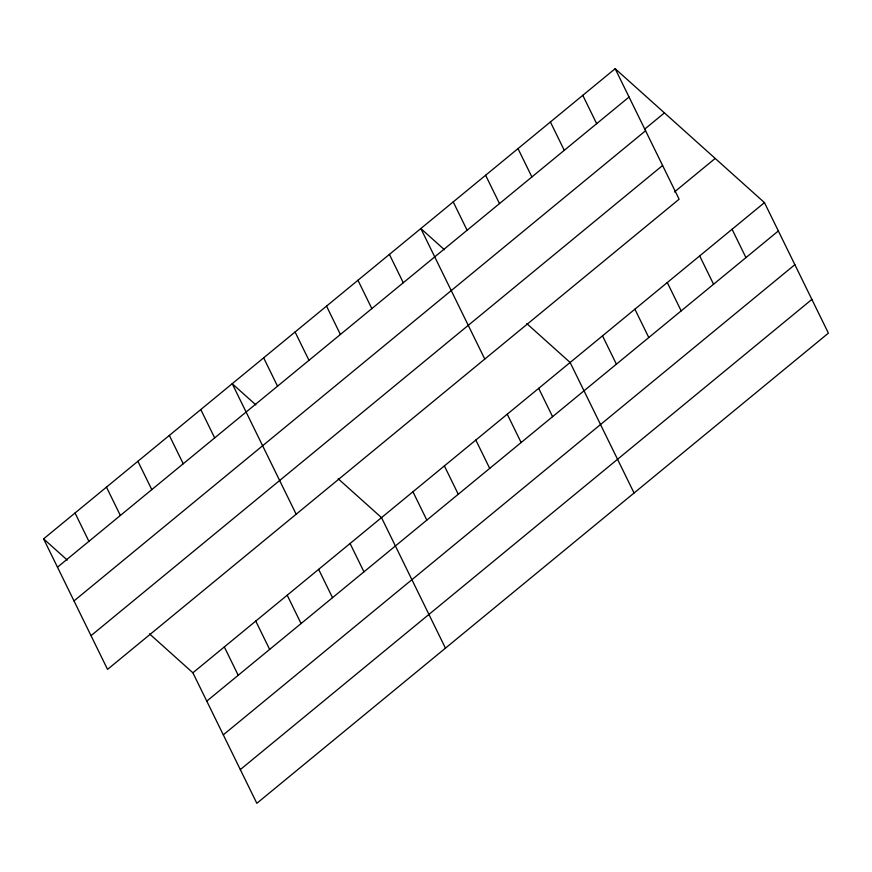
<?xml version="1.0" encoding="UTF-8"?>
<svg xmlns="http://www.w3.org/2000/svg" width="872" height="872" viewBox="0 0 872 872"><rect width="100%" height="100%" fill="white"/><g stroke="black" fill="none" stroke-linecap="round" stroke-linejoin="round"><path stroke-width="1.31" d="M615.163 68.692L679.114 199.208L107.539 669.38L43.6 538.852L615.163 68.692L764.461 202.62L828.4 333.148L256.837 803.308L192.886 672.792L149.537 633.889M57.487 567.192L629.05 97.032M644.582 129.22L664.431 112.891M74 600.917L645.574 130.746M91.026 635.655L662.589 165.495M674.448 191.949L715.193 158.431M192.886 672.792L764.461 202.62M206.773 701.132L778.347 230.96M223.297 734.845L794.861 264.685M240.312 769.595L811.876 299.423M444.48 249.763L420.838 228.54L484.778 359.068M526.775 323.588L570.125 362.48L634.064 493.007M255.867 404.913L232.214 383.702L296.164 514.218M338.151 478.739L381.511 517.63L445.45 648.158M43.6 538.852L67.253 560.064M732.066 229.271L745.952 257.611M699.682 255.91L713.568 284.25M582.779 95.331L596.666 123.671M667.287 282.55L681.174 310.89M550.396 121.971L564.271 150.311M634.903 309.2L648.79 337.54M518.001 148.621L531.887 176.962M602.519 335.84L616.395 364.18M485.617 175.261L499.493 203.601M453.222 201.901L467.109 230.241M538.689 388.345L552.576 416.685M507.253 414.2L521.14 442.54M389.403 254.406L403.278 282.746M475.818 440.055L489.704 468.395M357.967 280.261L371.843 308.601M444.382 465.921L458.269 494.261M326.531 306.127L340.407 334.467M412.947 491.775L426.822 520.115M295.085 331.981L308.971 360.321M263.649 357.836L277.536 386.176M350.075 543.496L363.951 571.836M318.64 569.351L332.515 597.691M200.778 409.557L214.665 437.897M287.204 595.216L301.08 623.556M169.342 435.422L183.229 463.762M255.758 621.071L269.644 649.411M137.907 461.277L151.793 489.617M224.322 646.926L238.209 675.266M106.471 487.132L120.358 515.472M75.036 512.998L88.922 541.338"/></g></svg>
